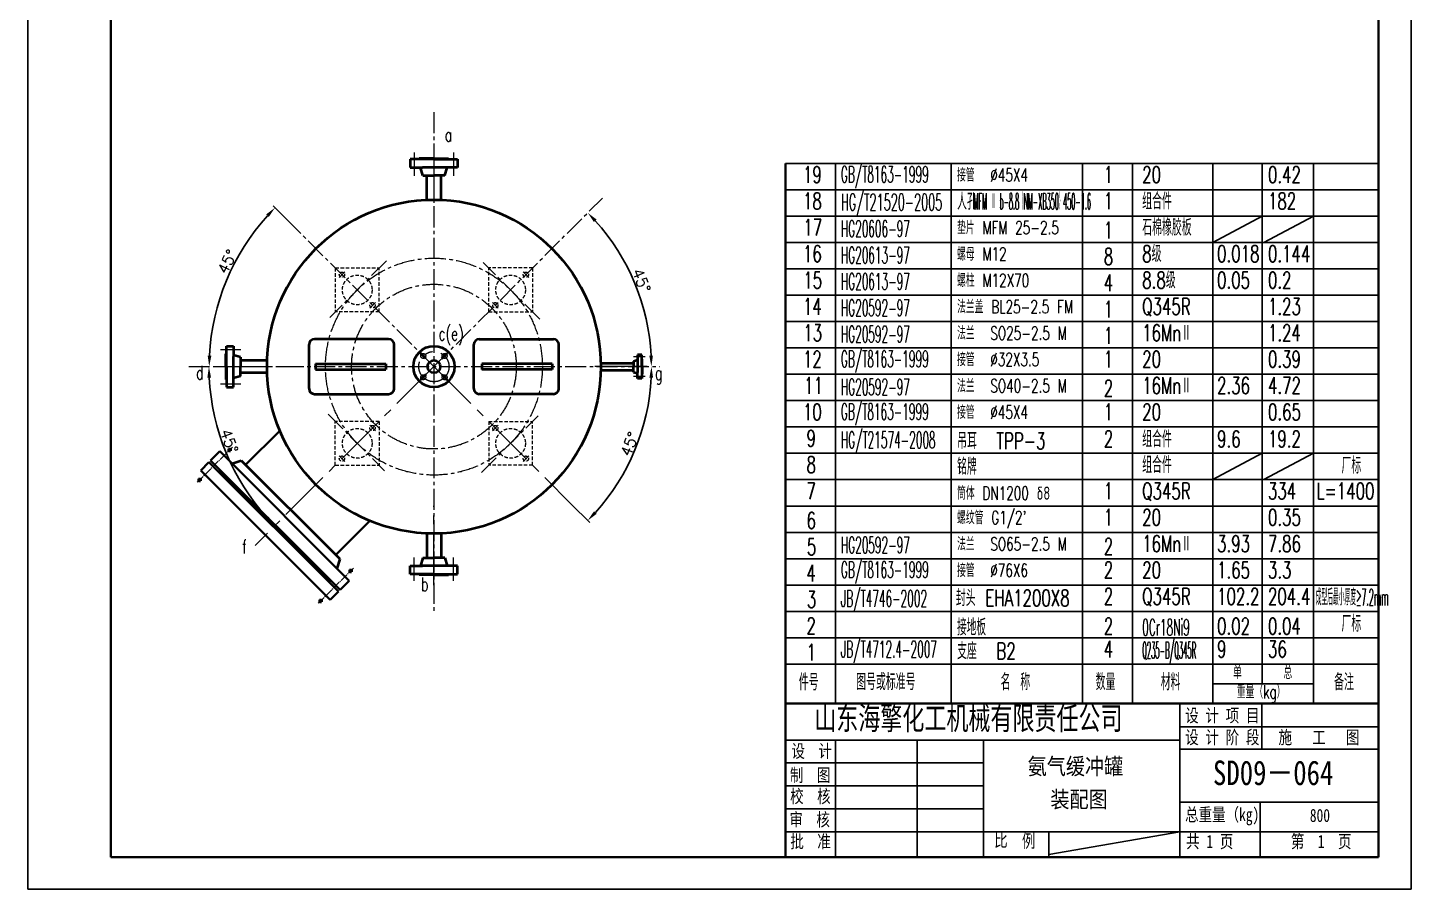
# Model space of a CAD drawing. Header units: millimetres. Extents: x 31396 to 1804389, y -22328 to 1387.
# Drawn here: x 31396 to 36436, y -5741 to -2602 of the extents above; entities that cross this region are included whole.
import ezdxf

# ---------------------------------------------------------------- set-up
doc = ezdxf.new("R2010")
doc.units = ezdxf.units.MM
for name, pattern in [('CENTER2', [28.575, 19.05, -3.175, 3.175, -3.175]), ('EB_DASHDOT', [39, 30, -3, 3, -3]), ('HIDDEN2', [4.7625, 3.175, -1.5875])]:
    doc.linetypes.add(name, pattern=pattern)
doc.layers.get('Defpoints').update_dxf_attribs({"lineweight": 18})
for name, color, linetype in [('2', 1, 'Continuous'), ('CONTOUR', 7, 'Continuous'), ('DIM', 6, 'Continuous'), ('TITLE', 12, 'Continuous')]:
    doc.layers.add(name, color=color, linetype=linetype)
for name, color, linetype, lineweight in [('CAXA0', 7, 'Continuous', 35), ('CAXA1', 1, 'EB_DASHDOT', 25), ('CAXA4', 1, 'Continuous', 25), ('细实线', 1, 'Continuous', 13)]:
    doc.layers.add(name, color=color, linetype=linetype, lineweight=lineweight)
doc.styles.add('HZ', font='TXT', dxfattribs={"width": 0.7, "bigfont": 'HZTXT'})
doc.styles.get("Standard").update_dxf_attribs({"font": 'txt', "bigfont": 'gbcbig.shx'})
doc.styles.add('UserTxtStyle19', font='', dxfattribs={"width": 0.8})
doc.styles.add('UserTxtStyle2', font='', dxfattribs={"width": 0.85})
doc.styles.add('UserTxtStyle30', font='', dxfattribs={"width": 0.75579})
doc.styles.add('机械', font='txt', dxfattribs={"width": 0.667, "bigfont": 'gbcbig.shx'})
doc.styles.get('UserTxtStyle19').set_extended_font_data('FangSong_GB2312')
doc.styles.get('UserTxtStyle2').set_extended_font_data('FangSong_GB2312')
doc.styles.get('UserTxtStyle30').set_extended_font_data('FangSong_GB2312')
doc.dimstyles.new('35基本式样', dxfattribs={"dimtxt": 40, "dimasz": 40, "dimexe": 10, "dimexo": 0, "dimgap": 5, "dimtad": 1, "dimdec": 0, "dimdsep": 46, "dimtxsty": 'Standard', "dimcen": 0, "dimclrd": 1, "dimclre": 1, "dimclrt": 1, "dimadec": 0, "dimazin": 0, "dimtfac": 1, "dimtdec": 0, "dimtmove": 0, "dimatfit": 3, "dimfxl": 10, "dimarcsym": 0})

# ---------------------------------------------------------------- blocks, each defined once
blk = doc.blocks.new('*D9')
at = {"color": 1, "lineweight": -2, "transparency": 16777216}
blk.add_arc((32876, -3836.9), 792.1, 2.8935, 42.1065, dxfattribs=at)
at = {"color": 1, "lineweight": 40, "transparency": 16777216}
for points in [[(33458.8, -3310.3), (33468.5, -3301.1), (33436.1, -3276.7)], [(33673.8, -3796.7), (33660.5, -3797), (33668.1, -3836.9)]]:
    blk.add_solid(points, dxfattribs=at)
at = {"layer": 'Defpoints', "color": 0, "lineweight": 40, "transparency": 16777216}
for p in [(33439.2, -3273.7), (33641.1, -3631.8), (31982.8, -3836.9), (32876, -3836.9), (33699.1, -3836.9)]:
    blk.add_point(p, dxfattribs=at)
at = {"color": 1, "lineweight": 25, "transparency": 16777216, "insert": (33631.9, -3523.7), "char_height": 40, "attachment_point": 5, "rotation": 292.5}
blk.add_mtext('45°', dxfattribs=at)
blk = doc.blocks.new('*D10')
at = {"color": 1, "lineweight": -2, "transparency": 16777216}
blk.add_line((33376.5, -4337.4), (33443.5, -4404.3), dxfattribs=at)
blk.add_arc((32876, -3836.9), 792.5, 317.8921, 357.1079, dxfattribs=at)
at = {"color": 1, "lineweight": 40, "transparency": 16777216}
for points in [[(33660.8, -3876.7), (33674.2, -3877), (33668.5, -3836.9)], [(33468.8, -4372.9), (33459.1, -4363.7), (33436.4, -4397.3)]]:
    blk.add_solid(points, dxfattribs=at)
at = {"layer": 'Defpoints', "color": 0, "lineweight": 40, "transparency": 16777216}
for p in [(31982.8, -3836.9), (32876, -3836.9), (33699.1, -3836.9), (33562.3, -4233.1), (33376.5, -4337.4)]:
    blk.add_point(p, dxfattribs=at)
at = {"color": 1, "lineweight": 25, "transparency": 16777216, "insert": (33588.4, -4119.5), "char_height": 40, "attachment_point": 5, "rotation": 68.364}
blk.add_mtext('45°', dxfattribs=at)
blk = doc.blocks.new('*D11')
at = {"color": 1, "lineweight": -2, "transparency": 16777216}
blk.add_line((32375.4, -3336.3), (32290.2, -3251.1), dxfattribs=at)
blk.add_arc((32876, -3836.9), 818.4, 137.8005, 177.1995, dxfattribs=at)
at = {"color": 1, "lineweight": 40, "transparency": 16777216}
for points in [[(32264.8, -3282.5), (32274.5, -3291.7), (32297.3, -3258.1)], [(32065.2, -3797), (32051.9, -3796.7), (32057.5, -3836.9)]]:
    blk.add_solid(points, dxfattribs=at)
at = {"layer": 'Defpoints', "color": 0, "lineweight": 40, "transparency": 16777216}
for p in [(32375.4, -3336.3), (32085.4, -3625), (31982.8, -3836.9), (32876, -3836.9), (33699.1, -3836.9)]:
    blk.add_point(p, dxfattribs=at)
at = {"color": 1, "lineweight": 25, "transparency": 16777216, "insert": (32122.8, -3454.8), "char_height": 40, "attachment_point": 5, "rotation": 63.1062}
blk.add_mtext('45°', dxfattribs=at)
blk = doc.blocks.new('*D12')
at = {"color": 1, "lineweight": -2, "transparency": 16777216}
blk.add_arc((32876, -3836.9), 819.5, 182.7969, 222.2031, dxfattribs=at)
at = {"color": 1, "lineweight": 40, "transparency": 16777216}
for points in [[(32050.8, -3877), (32064.1, -3876.7), (32056.5, -3836.9)], [(32273.7, -4382.8), (32264.1, -4392), (32296.5, -4416.3)]]:
    blk.add_solid(points, dxfattribs=at)
at = {"layer": 'Defpoints', "color": 0, "lineweight": 40, "transparency": 16777216}
for p in [(31982.8, -3836.9), (32876, -3836.9), (33699.1, -3836.9), (32166.3, -4246.6), (32224.7, -4488.1)]:
    blk.add_point(p, dxfattribs=at)
at = {"color": 1, "lineweight": 25, "transparency": 16777216, "insert": (32130.3, -4108), "char_height": 40, "attachment_point": 5, "rotation": 289.9802}
blk.add_mtext('45°', dxfattribs=at)

msp = doc.modelspace()

# ---------------------------------------------------------------- linework, layer by layer
at = {"color": 1, "linetype": 'CENTER2', "lineweight": 20, "ltscale": 4}
for p, q in [((32876, -2910.1), (32876, -4738.7)), ((32876, -3836.9), (33489.7, -3223.1)), ((32876, -3836.9), (32375.4, -3336.3)), ((32702.9, -3451.3), (32496.8, -3657.4)), ((33261.5, -3663.8), (33055.5, -3457.7)), ((31982.8, -3836.9), (33699.1, -3836.9)), ((32490.5, -4010), (32696.5, -4216)), ((33049.1, -4222.4), (33255.1, -4016.3))]:
    msp.add_line(p, q, dxfattribs=at)
at = {"color": 1, "linetype": 'CENTER2', "lineweight": 20, "ltscale": 10}
for p, q in [((32804.1, -3056.8), (32804.1, -3141.8)), ((32876, -3040.9), (32876, -3330.4)), ((32947.9, -3056.8), (32947.9, -3141.8)), ((32530.8, -3512.1), (32551.3, -3491.5)), ((33200.8, -3491.7), (33221.3, -3512.2)), ((32642.2, -3623.5), (32662.7, -3602.9)), ((33089.4, -3603.1), (33109.9, -3623.6)), ((32098.8, -3774.4), (32172.7, -3774.4)), ((33645, -3800.9), (33602.5, -3800.9)), ((32085, -3836.9), (32336.7, -3836.9)), ((32876, -3836.9), (32224.7, -4488.1)), ((32876, -3836.9), (33376.5, -4337.4)), ((33653, -3836.9), (33455.2, -3836.9)), ((33645, -3872.8), (33602.5, -3872.8)), ((32098.8, -3899.4), (32172.7, -3899.4)), ((32662.6, -4070.7), (32642, -4050.1)), ((33109.8, -4050.3), (33089.3, -4070.8)), ((32551.2, -4182.1), (32530.6, -4161.5)), ((33221.2, -4161.7), (33200.7, -4182.2)), ((32876, -4632.8), (32876, -4343.3)), ((32804.1, -4616.9), (32804.1, -4532)), ((32947.9, -4616.9), (32947.9, -4532))]:
    msp.add_line(p, q, dxfattribs=at)
at = {"lineweight": 40}
for p, q in [((32847, -3081.2), (32789.6, -3081.2)), ((32789.6, -3081.2), (32789.6, -3111.3)), ((32789.6, -3111.3), (32834.3, -3111.3)), ((32847, -3078.9), (32822.7, -3078.9)), ((32822.7, -3078.9), (32822.7, -3081.2)), ((32836, -3140.3), (32827.3, -3111.3)), ((32962.3, -3111.3), (32834.3, -3111.3)), ((32876, -3078.9), (32847, -3078.9)), ((32876, -3081.2), (32847, -3081.2)), ((32876, -3081.2), (32876, -3078.9)), ((32876, -3081.2), (32876, -3078.9)), ((32876, -3078.9), (32905, -3078.9)), ((32876, -3081.2), (32876, -3078.9)), ((32876, -3081.2), (32876, -3078.9)), ((32876, -3081.2), (32905, -3081.2)), ((32905, -3078.9), (32929.3, -3078.9)), ((32905, -3081.2), (32962.3, -3081.2)), ((32915.9, -3140.3), (32924.6, -3111.3)), ((32929.3, -3078.9), (32929.3, -3081.2)), ((32962.3, -3081.2), (32962.3, -3111.3)), ((32836, -3140.3), (32876, -3140.3)), ((32850.1, -3229.4), (32850.1, -3140.3)), ((32915.9, -3140.3), (32876, -3140.3)), ((32901.9, -3229.4), (32901.9, -3140.3)), ((32516.8, -3477.7), (32516.8, -3477.7)), ((32516.8, -3477.7), (32516.8, -3477.7)), ((33235.2, -3477.7), (33235.2, -3477.7)), ((33235.2, -3477.7), (33235.2, -3477.7)), ((32676.6, -3637.5), (32676.6, -3637.5)), ((32676.6, -3637.5), (32676.6, -3637.5)), ((32676.6, -3637.5), (32676.6, -3637.5)), ((32676.6, -3637.5), (32676.6, -3637.5)), ((33075.4, -3637.5), (33075.4, -3637.5)), ((33075.4, -3637.5), (33075.4, -3637.5)), ((33075.4, -3637.5), (33075.4, -3637.5)), ((33075.4, -3637.5), (33075.4, -3637.5)), ((32120, -3811.7), (32120, -3761.8)), ((32120, -3761.8), (32146.2, -3761.8)), ((32146.2, -3761.8), (32146.2, -3800.6)), ((32421, -3916.9), (32421, -3756.9)), ((32711, -3736.9), (32441, -3736.9)), ((32731, -3916.9), (32731, -3756.9)), ((33021, -3916.9), (33021, -3756.9)), ((33041, -3736.9), (33311, -3736.9)), ((33331, -3916.9), (33331, -3756.9)), ((32118, -3811.7), (32118, -3790.5)), ((32118, -3790.5), (32120, -3790.5)), ((32118, -3836.9), (32118, -3811.7)), ((32120, -3836.9), (32120, -3811.7)), ((32171.4, -3802.1), (32146.2, -3794.6)), ((32146.2, -3911.9), (32146.2, -3800.6)), ((32171.4, -3802.1), (32171.4, -3836.9)), ((32268.4, -3814.4), (32171.4, -3814.4)), ((32445.1, -3826.9), (32701.2, -3826.9)), ((32445.1, -3826.9), (32445.1, -3846.9)), ((32701.2, -3826.9), (32701.2, -3846.9)), ((32847, -3807.9), (32827.5, -3788.4)), ((32904.9, -3807.9), (32924.5, -3788.4)), ((33306.9, -3826.9), (33050.8, -3826.9)), ((33050.8, -3826.9), (33050.8, -3846.9)), ((33306.9, -3826.9), (33306.9, -3846.9)), ((33483.8, -3823.9), (33603.3, -3823.9)), ((33603.3, -3816.9), (33617.8, -3812.5)), ((33603.3, -3816.9), (33603.3, -3836.9)), ((33632.8, -3793.7), (33617.8, -3793.7)), ((33617.8, -3793.7), (33617.8, -3857.7)), ((33632.8, -3822.4), (33632.8, -3793.7)), ((33634, -3810.2), (33632.8, -3810.2)), ((33632.8, -3836.9), (33632.8, -3822.4)), ((33634, -3822.4), (33634, -3810.2)), ((33634, -3836.9), (33634, -3822.4)), ((32120, -3836.9), (32118, -3836.9)), ((32120, -3836.9), (32118, -3836.9)), ((32118, -3836.9), (32118, -3862.1)), ((32120, -3836.9), (32118, -3836.9)), ((32120, -3836.9), (32118, -3836.9)), ((32118, -3862.1), (32118, -3883.2)), ((32120, -3836.9), (32120, -3862.1)), ((32120, -3862.1), (32120, -3911.9)), ((32171.4, -3871.6), (32146.2, -3879.2)), ((32171.4, -3871.6), (32171.4, -3836.9)), ((32268.4, -3859.4), (32171.4, -3859.4)), ((32445.1, -3846.9), (32701.2, -3846.9)), ((32847, -3865.8), (32827.5, -3885.3)), ((32904.9, -3865.8), (32924.5, -3885.3)), ((33306.9, -3846.9), (33050.8, -3846.9)), ((33483.8, -3849.8), (33603.3, -3849.8)), ((33603.3, -3856.8), (33603.3, -3836.9)), ((33603.3, -3856.8), (33617.8, -3861.2)), ((33617.8, -3880), (33617.8, -3857.7)), ((33632.8, -3880), (33617.8, -3880)), ((33632.8, -3836.9), (33634, -3836.9)), ((33632.8, -3836.9), (33634, -3836.9)), ((33632.8, -3836.9), (33634, -3836.9)), ((33632.8, -3836.9), (33632.8, -3851.4)), ((33632.8, -3836.9), (33634, -3836.9)), ((33632.8, -3851.4), (33632.8, -3880)), ((33634, -3863.5), (33632.8, -3863.5)), ((33634, -3836.9), (33634, -3851.4)), ((33634, -3851.4), (33634, -3863.5)), ((32118, -3883.2), (32120, -3883.2)), ((32120, -3911.9), (32146.2, -3911.9)), ((32441, -3936.9), (32711, -3936.9)), ((33311, -3936.9), (33041, -3936.9)), ((32676.6, -4036.3), (32676.6, -4036.3)), ((32676.6, -4036.3), (32676.6, -4036.3)), ((32676.6, -4036.3), (32676.6, -4036.3)), ((32676.6, -4036.3), (32676.6, -4036.3)), ((33075.4, -4036.3), (33075.4, -4036.3)), ((33075.4, -4036.3), (33075.4, -4036.3)), ((33075.4, -4036.3), (33075.4, -4036.3)), ((33075.4, -4036.3), (33075.4, -4036.3)), ((32140.8, -4189.7), (32174.2, -4178.7)), ((32174.2, -4178.7), (32518.2, -4522.8)), ((32094.5, -4216.7), (32496.1, -4618.3)), ((32516.8, -4196.1), (32516.8, -4196.1)), ((32516.8, -4196.1), (32516.8, -4196.1)), ((33235.2, -4196.1), (33235.2, -4196.1)), ((33235.2, -4196.1), (33235.2, -4196.1)), ((32850.1, -4444.3), (32850.1, -4533.4)), ((32901.9, -4444.3), (32901.9, -4533.4)), ((32534.1, -4538.7), (32518.2, -4522.8)), ((32836, -4533.4), (32827.3, -4562.4)), ((32836, -4533.4), (32876, -4533.4)), ((32915.9, -4533.4), (32876, -4533.4)), ((32915.9, -4533.4), (32924.6, -4562.4)), ((32523.2, -4572.1), (32534.1, -4538.7)), ((32789.6, -4562.4), (32834.3, -4562.4)), ((32789.6, -4592.5), (32789.6, -4562.4)), ((32962.3, -4562.4), (32834.3, -4562.4)), ((32962.3, -4592.5), (32962.3, -4562.4)), ((32847, -4592.5), (32789.6, -4592.5)), ((32822.7, -4594.9), (32822.7, -4592.5)), ((32847, -4594.9), (32822.7, -4594.9)), ((32876, -4592.5), (32847, -4592.5)), ((32876, -4594.9), (32847, -4594.9)), ((32876, -4592.5), (32876, -4594.9)), ((32876, -4592.5), (32905, -4592.5)), ((32876, -4592.5), (32876, -4594.9)), ((32876, -4592.5), (32876, -4594.9)), ((32876, -4592.5), (32876, -4594.9)), ((32876, -4594.9), (32905, -4594.9)), ((32905, -4592.5), (32962.3, -4592.5)), ((32905, -4594.9), (32929.3, -4594.9)), ((32929.3, -4594.9), (32929.3, -4592.5))]:
    msp.add_line(p, q, dxfattribs=at)
at = {"color": 1, "linetype": 'HIDDEN2', "lineweight": 20, "ltscale": 4}
for p, q in [((32516.8, -3477.7), (32676.6, -3477.7)), ((32516.8, -3477.7), (32516.8, -3637.5)), ((32676.6, -3637.5), (32676.6, -3477.7)), ((33075.4, -3637.5), (33075.4, -3477.7)), ((33235.2, -3477.7), (33075.4, -3477.7)), ((33235.2, -3477.7), (33235.2, -3637.5)), ((32676.6, -3637.5), (32516.8, -3637.5)), ((33075.4, -3637.5), (33235.2, -3637.5)), ((32676.6, -4036.3), (32516.8, -4036.3)), ((32516.8, -4196.1), (32516.8, -4036.3)), ((32676.6, -4036.3), (32676.6, -4196.1)), ((33075.4, -4036.3), (33075.4, -4196.1)), ((33075.4, -4036.3), (33235.2, -4036.3)), ((33235.2, -4196.1), (33235.2, -4036.3)), ((32516.8, -4196.1), (32676.6, -4196.1)), ((33235.2, -4196.1), (33075.4, -4196.1))]:
    msp.add_line(p, q, dxfattribs=at)
at = {"lineweight": 40}
for radius in [608, 75, 23]:
    msp.add_circle((32876, -3836.9), radius, dxfattribs=at)
at = {"color": 1, "linetype": 'CENTER2', "lineweight": 20, "ltscale": 4}
for radius in [395, 300]:
    msp.add_circle((32876, -3836.9), radius, dxfattribs=at)
at = {"color": 1, "linetype": 'HIDDEN2', "lineweight": 20, "ltscale": 4}
for centre, radius in [((32541, -3501.9), 9.59), ((32596.7, -3557.6), 54), ((33155.3, -3557.6), 54), ((33211, -3501.9), 9.59), ((32652.4, -3613.3), 9.59), ((33099.6, -3613.3), 9.59), ((32596.7, -4116.2), 54), ((32652.4, -4060.5), 9.59), ((33099.6, -4060.5), 9.59), ((33155.3, -4116.2), 54), ((32541, -4171.9), 9.59), ((33211, -4171.9), 9.59)]:
    msp.add_circle(centre, radius, dxfattribs=at)
at = {"color": 1, "linetype": 'CENTER2', "lineweight": 20, "ltscale": 10}
for centre, radius in [((32876, -3836.9), 55), ((32837.1, -3798), 9), ((32914.9, -3798), 9), ((32837.1, -3875.8), 9), ((32914.9, -3875.8), 9)]:
    msp.add_circle(centre, radius, dxfattribs=at)
at = {"lineweight": 40}
for centre, start, end in [((32441, -3756.9), 90, 180), ((32711, -3756.9), 0, 90), ((33041, -3756.9), 90, 180), ((33311, -3756.9), 0, 90), ((32441, -3916.9), 180, 270), ((32711, -3916.9), 270, 0), ((33041, -3916.9), 180, 270), ((33311, -3916.9), 270, 0)]:
    msp.add_arc(centre, 20, start, end, dxfattribs=at)
at = {"layer": '2', "color": 1}
for p, q in [((34157.8, -4920.6), (36304.9, -4920.6)), ((36304.9, -4920.7), (34157.9, -4920.7)), ((36317.8, -4920.6), (34159.2, -4920.6)), ((34160.6, -4920.6), (36307.7, -4920.6)), ((36307.7, -4920.6), (34160.7, -4920.6)), ((36309.1, -4920.6), (34162, -4920.6))]:
    msp.add_line(p, q, dxfattribs=at)
at = {"layer": 'CAXA0'}
for p, q in [((31699.2, -5623.6), (31699.2, 1264.4)), ((36316.2, 1264.4), (36316.2, -5623.6)), ((34156.2, -3096.6), (34156.2, -5623.6)), ((32190.1, -4194.6), (32314.5, -4070.2)), ((32131.6, -4140.4), (32131.6, -4132.4)), ((32062.7, -4178.9), (32096.4, -4145.3)), ((32062.7, -4178.9), (32533.9, -4650.2)), ((32096.4, -4145.3), (32567.6, -4616.5)), ((32136.1, -4140.4), (32123.6, -4140.4)), ((32131.6, -4136), (32131.6, -4148.5)), ((32131.6, -4140.4), (32139.7, -4140.4)), ((32026.6, -4215), (32056.7, -4184.9)), ((32026.6, -4215), (32497.9, -4686.2)), ((32056.7, -4184.9), (32527.9, -4656.2)), ((32091.5, -4219.8), (32097.5, -4213.7)), ((32027, -4249.5), (32014.5, -4249.5)), ((32022.6, -4249.5), (32022.6, -4241.5)), ((32022.6, -4245), (32022.6, -4257.5)), ((32022.6, -4249.5), (32030.6, -4249.5)), ((32518.2, -4522.8), (32642.7, -4398.3)), ((32576.9, -4581.2), (32564.4, -4581.2)), ((32572.4, -4581.2), (32572.4, -4573.2)), ((32572.4, -4576.8), (32572.4, -4589.3)), ((32572.4, -4581.2), (32580.5, -4581.2)), ((32493.1, -4621.4), (32499.1, -4615.3)), ((32533.9, -4650.2), (32567.6, -4616.5)), ((32463.4, -4690.3), (32463.4, -4682.3)), ((32463.4, -4685.8), (32463.4, -4698.3)), ((32497.9, -4686.2), (32527.9, -4656.2)), ((32467.8, -4690.3), (32455.3, -4690.3)), ((32463.4, -4690.3), (32471.4, -4690.3)), ((34157.8, -5063.7), (36317.8, -5063.7)), ((36316.2, -5623.6), (31699.2, -5623.6))]:
    msp.add_line(p, q, dxfattribs=at)
at = {"layer": 'CAXA1'}
for p, q in [((32014.1, -4258), (32141.8, -4130.3)), ((32454.9, -4698.8), (32582.6, -4571.1))]:
    msp.add_line(p, q, dxfattribs=at)
at = {"layer": 'CONTOUR', "color": 1}
msp.add_line((35115.9, -5613.8), (35593, -5530.8), dxfattribs=at)
at = {"layer": 'DIM', "color": 1}
for p, q in [((35593, -5620.6), (35593, -5063.8)), ((35891.2, -5230.3), (35891.2, -5068.3)), ((35593, -5148.9), (36317.8, -5148.9)), ((34161.7, -5196.8), (35593, -5196.8)), ((34298.9, -5238.7), (34298.6, -5239.4)), ((34338.2, -5196.8), (34338.2, -5620.6)), ((34636.4, -5196.8), (34636.4, -5620.6)), ((34877.3, -5620.6), (34877.3, -5196.8)), ((35593, -5230.3), (36317.8, -5230.3)), ((34161.7, -5280.3), (34877.3, -5280.3)), ((34161.7, -5363.8), (34877.3, -5363.8)), ((35593, -5423.5), (36317.8, -5423.5)), ((35885.1, -5620.6), (35885.1, -5423.5)), ((34161.7, -5447.3), (34877.3, -5447.3)), ((34161.7, -5530.8), (34877.3, -5530.8)), ((34877.3, -5530.8), (35593, -5530.8)), ((35115.9, -5620.6), (35115.9, -5530.8)), ((35593, -5530.8), (36317.8, -5530.8))]:
    msp.add_line(p, q, dxfattribs=at)
at = {"layer": 'TITLE'}
for p, q in [((31396.2, -5740.6), (31396.2, 1387.4)), ((36436.2, 1387.4), (36436.2, -5740.6)), ((36436.2, -5740.6), (36436.2, 1387.4)), ((34156.2, -3096.6), (36316.2, -3096.6)), ((34156.2, -3192.6), (36316.2, -3192.6)), ((34156.2, -3288.6), (36316.2, -3288.6)), ((34156.2, -3384.6), (36316.2, -3384.6)), ((34156.2, -3480.6), (36316.2, -3480.6)), ((34156.2, -3576.6), (36316.2, -3576.6)), ((34156.2, -3672.6), (36316.2, -3672.6)), ((34156.2, -3768.6), (36316.2, -3768.6)), ((34156.2, -3864.6), (36316.2, -3864.6)), ((34156.2, -3960.6), (36316.2, -3960.6)), ((34156.2, -4056.6), (36316.2, -4056.6)), ((34156.2, -4152.6), (36316.2, -4152.6)), ((35712.6, -4248.6), (35893.4, -4152.6)), ((35899, -4248.6), (36079.8, -4152.6)), ((34156.2, -4248.6), (36316.2, -4248.6)), ((34156.2, -4344.6), (36316.2, -4344.6)), ((34156.2, -4440.6), (36316.2, -4440.6)), ((34156.2, -4536.6), (36316.2, -4536.6)), ((34156.2, -4632.6), (36316.2, -4632.6)), ((34156.2, -4728.6), (36316.2, -4728.6)), ((36436.2, -5740.6), (31396.2, -5740.6))]:
    msp.add_line(p, q, dxfattribs=at)
at = {"layer": 'TITLE', "color": 1}
for p, q in [((34338.6, -5063.7), (34338.6, -3096.6)), ((34759.5, -5065.6), (34759.5, -3096.6)), ((35238.6, -5063.7), (35238.6, -3096.6)), ((35420.2, -5065.6), (35420.2, -3096.6)), ((35712.6, -5063.8), (35712.6, -3096.6)), ((35893.4, -4992.1), (35893.4, -3096.6)), ((36079.8, -5065.6), (36079.8, -3096.6)), ((35712.6, -3384.6), (35893.4, -3288.6)), ((35899, -3384.6), (36079.8, -3288.6)), ((34156.2, -4824.6), (36316.2, -4824.6)), ((35712.6, -4992.1), (36079.8, -4992.1))]:
    msp.add_line(p, q, dxfattribs=at)

# ---------------------------------------------------------------- texts
at = {"layer": 'CAXA4', "lineweight": 40, "style": 'UserTxtStyle2', "width": 0.85}
msp.add_text('氨气缓冲罐', height=60, dxfattribs=at).set_placement((35038.8, -5322.4))
at = {"layer": 'CAXA4', "linetype": 'Continuous', "lineweight": 25, "insert": (35121.6, -5382.8), "char_height": 60, "attachment_point": 1, "style": 'UserTxtStyle2'}
msp.add_mtext('{\\fFangSong_GB2312|b0|i0|c134|p34;装配图}', dxfattribs=at)
at = {"layer": 'DIM', "color": 1, "lineweight": 40, "style": '机械'}
for s, height, width, p in [('a', 50, 0.667, (32915.3, -3017.3)), ('19', 60, 0.667, (34220.1, -3167.9)), ('GB/T8163-1999', 60, 0.467, (34358.7, -3166.7)), ('1', 60, 0.667, (35316, -3167.9)), ('20', 60, 0.667, (35456, -3167.9)), ('0.42', 60, 0.667, (35914, -3167.9)), ('18', 60, 0.667, (34220.1, -3263.9)), ('1', 60, 0.667, (35316, -3263.9)), ('组合件', 60, 0.667, (35456, -3264.4)), ('182', 60, 0.667, (35914, -3263.9)), ('17', 60, 0.667, (34221.6, -3359.9)), ('HG20606-97', 60, 0.467, (34358.7, -3364.8)), ('垫片 MFM 25-2.5', 48, 0.667, (34781.6, -3354.8)), ('1', 60, 0.667, (35316, -3369.9)), ('石棉橡胶板', 60, 0.667, (35456, -3359.9)), ('16', 60, 0.667, (34220.1, -3455.9)), ('HG20613-97', 60, 0.467, (34358.7, -3460.8)), ('螺母 M12', 48, 0.667, (34781.6, -3450.8)), ('8', 60, 0.667, (35316, -3465.9)), ('8级', 60, 0.667, (35456, -3455.9)), ('0.018', 60, 0.667, (35728.7, -3455.9)), ('0.144', 60, 0.667, (35914, -3455.9)), ('15', 60, 0.667, (34221.6, -3551.9)), ('HG20613-97', 60, 0.467, (34358.7, -3556.8)), ('螺柱 M12X70 ', 48, 0.667, (34781.6, -3546.8)), ('4', 60, 0.667, (35316, -3561.9)), ('8.8级', 60, 0.667, (35456, -3551.9)), ('0.05', 60, 0.667, (35728.7, -3551.9)), ('0.2', 60, 0.667, (35914, -3551.9)), ('14', 60, 0.667, (34220.1, -3647.9)), ('HG20592-97', 60, 0.467, (34358.7, -3652.8)), ('法兰盖 BL25-2.5 FM', 48, 0.667, (34781.6, -3642.8)), ('1', 60, 0.667, (35316, -3657.9)), ('Q345R', 60, 0.667, (35456, -3647.9)), ('1.23', 60, 0.667, (35914, -3647.9)), ('c(e)', 50, 0.667, (32892.7, -3741.8)), ('13', 60, 0.667, (34221.6, -3743.9)), ('HG20592-97', 60, 0.467, (34358.7, -3748.8)), ('法兰  SO25-2.5 M', 48, 0.667, (34781.6, -3738.8)), ('1', 60, 0.667, (35316, -3753.9)), ('16MnⅡ', 60, 0.667, (35456, -3743.9)), ('1.24', 60, 0.667, (35914, -3743.9)), ('12', 60, 0.667, (34220.1, -3839.9)), ('GB/T8163-1999', 60, 0.467, (34358.7, -3838.7)), ('1', 60, 0.667, (35316, -3839.9)), ('20', 60, 0.667, (35456, -3839.9)), ('0.39', 60, 0.667, (35914, -3839.9)), ('d', 50, 0.667, (32009.7, -3884.1)), ('g', 50, 0.667, (33681, -3885)), ('11', 60, 0.667, (34224.4, -3935.9)), ('HG20592-97', 60, 0.467, (34358.7, -3940.8)), ('法兰  SO40-2.5 M', 48, 0.667, (34781.6, -3930.8)), ('16MnⅡ', 60, 0.667, (35456, -3935.9)), ('2.36', 60, 0.667, (35728.7, -3935.9)), ('4.72', 60, 0.667, (35914, -3935.9)), ('2', 60, 0.667, (35316, -3945.9)), ('10', 60, 0.667, (34220.1, -4031.9)), ('GB/T8163-1999', 60, 0.467, (34358.7, -4030.7)), ('1', 60, 0.667, (35316, -4031.9)), ('20', 60, 0.667, (35456, -4031.9)), ('0.65', 60, 0.667, (35914, -4031.9)), ('9', 60, 0.667, (34233.1, -4127.9)), ('HG/T21574-2008', 60, 0.467, (34358.7, -4133.7)), ('吊耳  TPP-3', 60, 0.667, (34781.6, -4137.5)), ('2', 60, 0.667, (35316, -4130.4)), ('组合件', 60, 0.667, (35456, -4130.6)), ('9.6', 60, 0.667, (35728.7, -4130.6)), ('19.2', 60, 0.667, (35914, -4130.6)), ('8', 60, 0.667, (34233.1, -4223.9)), ('铭牌', 60, 0.667, (34781.6, -4230.8)), ('组合件', 60, 0.667, (35456, -4224.4)), ('厂标', 60, 0.667, (36181.8, -4226.8)), ('7', 60, 0.667, (34233.1, -4319.9)), ('1', 60, 0.667, (35316, -4319.9)), ('Q345R', 60, 0.667, (35456, -4319.9)), ('334', 60, 0.667, (35914, -4319.9)), ('L=1400', 60, 0.667, (36091, -4319.9)), ('6', 60, 0.667, (34233.1, -4427.2)), ('1', 60, 0.667, (35316, -4415.9)), ('20', 60, 0.667, (35456, -4415.9)), ('0.35', 60, 0.667, (35914, -4415.9)), ('f', 50, 0.667, (32177.1, -4517.4)), ('5', 60, 0.667, (34234.6, -4523.2)), ('HG20592-97', 60, 0.467, (34358.7, -4516.8)), ('法兰  SO65-2.5 M', 48, 0.667, (34781.6, -4506.8)), ('2', 60, 0.667, (35316, -4521.9)), ('16MnⅡ', 60, 0.667, (35456, -4511.9)), ('3.93', 60, 0.667, (35728.7, -4511.9)), ('7.86', 60, 0.667, (35914, -4511.9)), ('GB/T8163-1999', 60, 0.467, (34358.7, -4606.7)), ('4', 60, 0.667, (34233.1, -4619.2)), ('2', 60, 0.667, (35316, -4607.9)), ('20', 60, 0.667, (35456, -4607.9)), ('1.65', 60, 0.667, (35728.7, -4607.9)), ('3.3', 60, 0.667, (35914, -4607.9)), ('b', 50, 0.667, (32829, -4654.4)), ('3', 60, 0.667, (34234.6, -4715.2)), ('JB/T4746-2002', 60, 0.467, (34358.7, -4711.3)), ('封头 EHA1200X8', 60, 0.667, (34777, -4709.4)), ('2', 60, 0.667, (35316, -4703.9)), ('Q345R', 60, 0.667, (35456, -4703.9)), ('102.2', 60, 0.667, (35728.7, -4703.9)), ('204.4', 60, 0.667, (35914, -4703.9)), ('厂标', 60, 0.667, (36181.8, -4802.8)), ('2', 60, 0.667, (34233.1, -4811.2)), ('2', 60, 0.667, (35316, -4812)), ('0Cr18Ni9', 60, 0.467, (35456, -4816.1)), ('0.02', 60, 0.667, (35728.7, -4812)), ('0.04', 60, 0.667, (35914, -4812)), ('JB/T4712.4-2007', 60, 0.467, (34358.7, -4895.9)), ('支座  B2', 60, 0.667, (34781.6, -4902.8)), ('4', 60, 0.667, (35316, -4895.9)), ('9', 60, 0.667, (35728.7, -4896)), ('36', 60, 0.667, (35914, -4896)), ('1', 60, 0.667, (34233.1, -4907.2)), ('单', 48, 0.667, (35787, -4975)), ('总', 48, 0.667, (35970.6, -4975)), ('件号', 60, 0.667, (34205.2, -5015.9)), ('图号或标准号', 60, 0.667, (34414, -5015.2)), ('名 称', 60, 0.667, (34940.2, -5015.4)), ('数量', 60, 0.667, (35286.4, -5015.4)), ('材料', 60, 0.667, (35523.4, -5015.7)), ('备注', 60, 0.667, (36155, -5015.7)), ('重量（kg）', 48, 0.667, (35800.3, -5045))]:
    msp.add_text(s, height=height, dxfattribs=dict(at, width=width)).set_placement(p)
at = {"layer": 'DIM', "color": 1, "linetype": 'Continuous', "lineweight": 25, "style": '机械'}
for s, width, p in [('HG/T21520-2005', 0.5, (34358.7, -3267.7)), ('接地板', 0.65, (34781.6, -4815.7))]:
    msp.add_text(s, height=60, dxfattribs=dict(at, width=width)).set_placement(p)
at = {"layer": 'DIM', "color": 1, "linetype": 'Continuous', "lineweight": 25, "attachment_point": 1}
for s, insert, char_height, style in [('{\\fSimSun|b0|i0|c134|p2;山东海擎化工机械有限责任公司}', (34261.4, -5075.1), 84, 'HZ'), ('{\\fFangSong_GB2312|b0|i0|c134|p0;SD09－064}', (35713.8, -5271.5), 89.461, 'UserTxtStyle19')]:
    msp.add_mtext(s, dxfattribs=dict(at, insert=insert, char_height=char_height, style=style))
at = {"layer": 'TITLE', "color": 1, "attachment_point": 1, "style": 'UserTxtStyle30'}
for s, insert, char_height in [('\\fFangSong_GB2312;设 计 项 目', (35612.6, -5083.6), 47.712), ('\\fFangSong_GB2312;设 计 阶 段', (35612.6, -5163), 47.712), ('{\\fFangSong_GB2312|b0|i0|c134|p0;施   工   图}', (35952.6, -5163), 47.712), ('\\fFangSong_GB2312;设  计', (34178.2, -5213.1), 47.712), ('\\fFangSong_GB2312;制  图', (34172.8, -5300.8), 47.712), ('\\fFangSong_GB2312;校  核', (34173.5, -5377.8), 47.712), ('\\fFangSong_GB2312;总重量（kg)', (35612.1, -5444.3), 47.712), ('\\fFangSong_GB2312;审  核', (34170.8, -5462.6), 47.712), ('800', (36066.5, -5447.5), 47.71), ('\\fFangSong_GB2312;批  准', (34174.2, -5542.2), 47.712), ('\\fFangSong_GB2312;比', (34916.6, -5537.5), 47.712), ('\\fFangSong_GB2312;例', (35017.9, -5540.5), 47.712), ('\\fFangSong_GB2312;第  1  页', (35997.3, -5542.2), 47.712)]:
    msp.add_mtext(s, dxfattribs=dict(at, insert=insert, char_height=char_height))
at = {"layer": 'TITLE', "color": 1, "linetype": 'Continuous', "lineweight": 25, "insert": (35616, -5542.2), "char_height": 47.712, "attachment_point": 1, "style": 'UserTxtStyle30'}
msp.add_mtext('\\fFangSong_GB2312;共 1 页', dxfattribs=at)
at = {"layer": '细实线', "lineweight": 40, "style": '机械', "width": 0.667}
for s, p in [('接管  ∅45X4', (34781.6, -3162.8)), ('接管  ∅32X3.5', (34781.6, -3834.8)), ('接管  ∅45X4', (34781.6, -4026.8)), ("螺纹管 G1/2'", (34781.6, -4410.8)), ('接管  ∅76X6', (34781.6, -4602.8))]:
    msp.add_text(s, height=48, dxfattribs=at).set_placement(p)
at = {"layer": '细实线', "linetype": 'Continuous', "lineweight": 25, "ltscale": 3, "style": '机械'}
for s, height, width, p in [('人孔', 60, 0.667, (34781.6, -3265.7)), (' MFM Ⅲ b-8.8（NM-XB350）450-1.6', 60, 0.25, (34825.3, -3264.8)), ('筒体 DN1200 δ8', 48, 0.667, (34781.6, -4321.7)), ('成型后最小厚度≥7.2mm', 60, 0.35, (36087.7, -4706.3)), ('Q235-B/Q345R', 60, 0.3, (35456, -4899.6))]:
    msp.add_text(s, height=height, dxfattribs=dict(at, width=width)).set_placement(p)

# ---------------------------------------------------------------- dimensions: what is measured, and where the dimension line sits
at = {"color": 1, "lineweight": 25}
for base, line1, line2, picture, middle in [((32085.4, -3625), ((32876, -3836.9), (32375.4, -3336.3)), ((31982.8, -3836.9), (33699.1, -3836.9)), '*D11', (32146.1, -3466.7)), ((33562.3, -4233.1), ((31982.8, -3836.9), (33699.1, -3836.9)), ((32876, -3836.9), (33376.5, -4337.4)), '*D10', (33612.7, -4129.1)), ((32166.3, -4246.6), ((32876, -3836.9), (32224.7, -4488.1)), ((31982.8, -3836.9), (33699.1, -3836.9)), '*D12', (32105.8, -4116.9))]:
    dim = msp.add_angular_dim_2l(base=base, line1=line1, line2=line2, dimstyle='35基本式样', dxfattribs=at)
    dim.commit()
    dim.dimension.update_dxf_attribs({"geometry": picture, "text_midpoint": middle, "dimtype": 162})
dim = msp.add_angular_dim_2l(base=(33641.1, -3631.8), line1=((31982.8, -3836.9), (33699.1, -3836.9)), line2=((32876, -3836.9), (33439.2, -3273.7)), dimstyle='35基本式样', dxfattribs=at)
dim.commit()
dim.dimension.update_dxf_attribs({"geometry": '*D9', "text_midpoint": (33631.9, -3523.7)})

doc.saveas('drawing.dxf')
